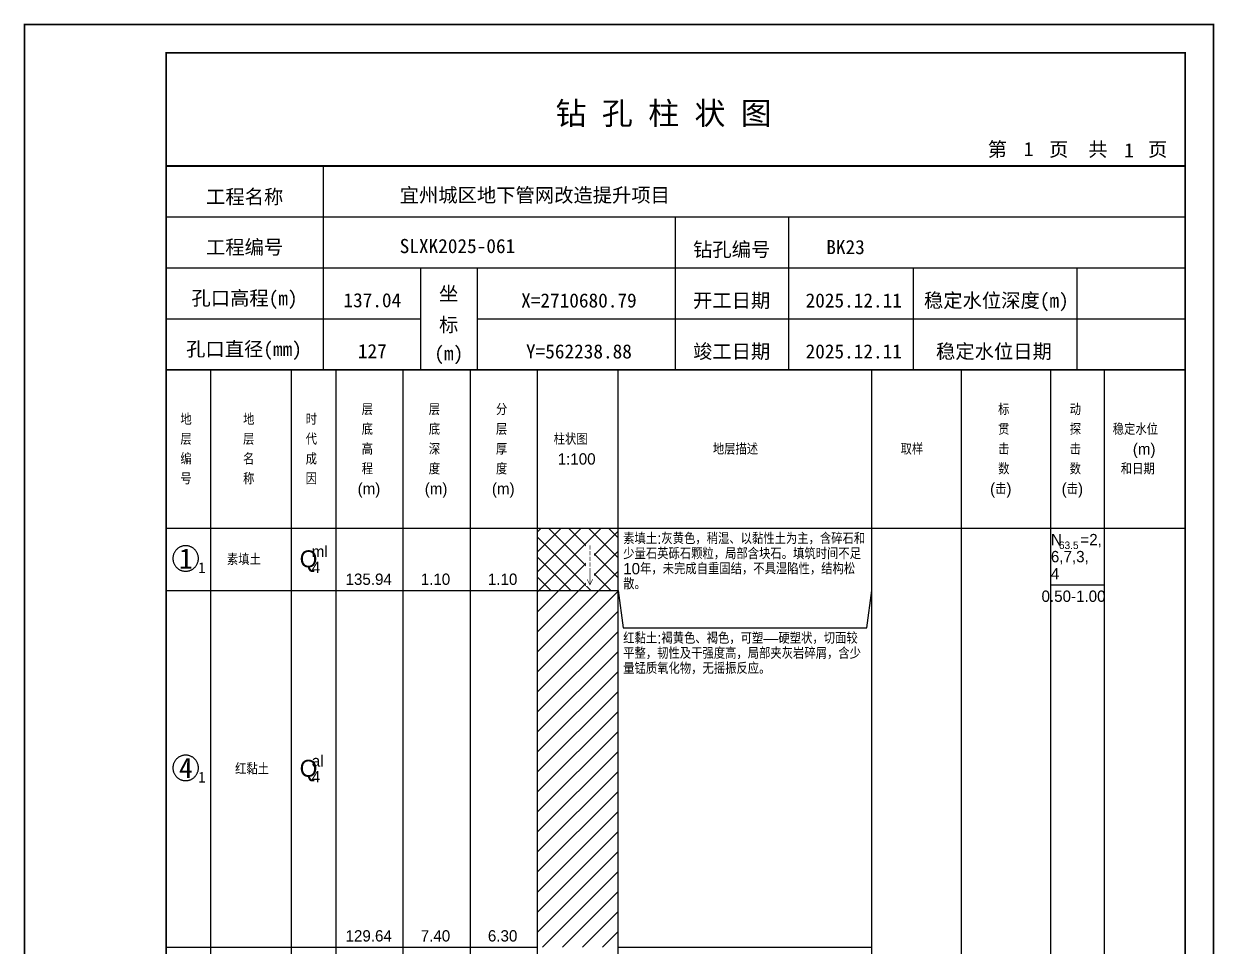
# Model space of a CAD drawing. Header units: millimetres. Extents: x 12489 to 89920, y 4630 to 4927.
# Drawn here: x 17329.3 to 17539.6, y 4763.7 to 4926.8 of the extents above; entities that cross this region are included whole.
import ezdxf
from ezdxf.enums import TextEntityAlignment as Align

# ---------------------------------------------------------------- set-up
doc = ezdxf.new("R2010")
doc.units = ezdxf.units.MM
doc.layers.add('ZZT_TC', color=7, linetype='Continuous')
doc.styles.add('成果图图块', font='', dxfattribs={"height": 2.5})
doc.styles.add('成果图模板', font='')
doc.styles.add('成果图模板标题', font='simhei.ttf')
doc.styles.add('成果图表体', font='Comfont.shx', dxfattribs={"height": 2, "bigfont": 'Hztxt12a.shx'})
doc.styles.get('成果图图块').set_extended_font_data('FangSong_GB2312')
doc.styles.get('成果图模板').set_extended_font_data('FangSong_GB2312')

# ---------------------------------------------------------------- blocks, each defined once
blk = doc.blocks.new('DCBH-1-1-950', base_point=(0.3, -0.11))
at = {"layer": 'ZZT_TC', "color": 7}
blk.add_polyline3d([(-0.19, 2.31, 0), (-0.3, 2.31, 0), (-0.41, 2.3, 0), (-0.52, 2.29, 0), (-0.63, 2.27, 0), (-0.73, 2.24, 0), (-0.84, 2.21, 0), (-0.95, 2.18, 0), (-1.05, 2.14, 0), (-1.15, 2.09, 0), (-1.25, 2.04, 0), (-1.35, 1.99, 0), (-1.44, 1.93, 0), (-1.53, 1.87, 0), (-1.62, 1.8, 0), (-1.7, 1.73, 0), (-1.78, 1.65, 0), (-1.86, 1.57, 0), (-1.93, 1.49, 0), (-2, 1.4, 0), (-2.06, 1.31, 0), (-2.12, 1.22, 0), (-2.17, 1.12, 0), (-2.22, 1.02, 0), (-2.27, 0.92, 0), (-2.31, 0.82, 0), (-2.34, 0.71, 0), (-2.37, 0.61, 0), (-2.4, 0.5, 0), (-2.41, 0.39, 0), (-2.43, 0.28, 0), (-2.44, 0.17, 0), (-2.44, 0.06, 0), (-2.44, -0.05, 0), (-2.43, -0.16, 0), (-2.41, -0.27, 0), (-2.4, -0.38, 0), (-2.37, -0.49, 0), (-2.34, -0.6, 0), (-2.31, -0.7, 0), (-2.27, -0.8, 0), (-2.22, -0.9, 0), (-2.17, -1, 0), (-2.12, -1.1, 0), (-2.06, -1.19, 0), (-2, -1.28, 0), (-1.93, -1.37, 0), (-1.86, -1.45, 0), (-1.78, -1.53, 0), (-1.7, -1.61, 0), (-1.62, -1.68, 0), (-1.53, -1.75, 0), (-1.44, -1.81, 0), (-1.35, -1.87, 0), (-1.25, -1.93, 0), (-1.15, -1.98, 0), (-1.05, -2.02, 0), (-0.95, -2.06, 0), (-0.84, -2.1, 0), (-0.73, -2.13, 0), (-0.63, -2.15, 0), (-0.52, -2.17, 0), (-0.41, -2.18, 0), (-0.3, -2.19, 0), (-0.19, -2.19, 0), (-0.08, -2.19, 0), (0.03, -2.18, 0), (0.14, -2.17, 0), (0.25, -2.15, 0), (0.36, -2.13, 0), (0.47, -2.1, 0), (0.57, -2.06, 0), (0.67, -2.02, 0), (0.77, -1.98, 0), (0.87, -1.93, 0), (0.97, -1.87, 0), (1.06, -1.81, 0), (1.15, -1.75, 0), (1.24, -1.68, 0), (1.32, -1.61, 0), (1.4, -1.53, 0), (1.48, -1.45, 0), (1.55, -1.37, 0), (1.62, -1.28, 0), (1.68, -1.19, 0), (1.74, -1.1, 0), (1.8, -1, 0), (1.85, -0.9, 0), (1.89, -0.8, 0), (1.93, -0.7, 0), (1.97, -0.6, 0), (2, -0.49, 0), (2.02, -0.38, 0), (2.04, -0.27, 0), (2.05, -0.16, 0), (2.06, -0.05, 0), (2.06, 0.06, 0), (2.06, 0.17, 0), (2.05, 0.28, 0), (2.04, 0.39, 0), (2.02, 0.5, 0), (2, 0.61, 0), (1.97, 0.71, 0), (1.93, 0.82, 0), (1.89, 0.92, 0), (1.85, 1.02, 0), (1.8, 1.12, 0), (1.74, 1.22, 0), (1.68, 1.31, 0), (1.62, 1.4, 0), (1.55, 1.49, 0), (1.48, 1.57, 0), (1.4, 1.65, 0), (1.32, 1.73, 0), (1.24, 1.8, 0), (1.15, 1.87, 0), (1.06, 1.93, 0), (0.97, 1.99, 0), (0.87, 2.04, 0), (0.77, 2.09, 0), (0.67, 2.14, 0), (0.57, 2.18, 0), (0.47, 2.21, 0), (0.36, 2.24, 0), (0.25, 2.27, 0), (0.14, 2.29, 0), (0.03, 2.3, 0), (-0.08, 2.31, 0), (-0.19, 2.31, 0)], dxfattribs=at)
at = {"style": '成果图图块'}
blk.add_text('1', height=3.57, dxfattribs=at).set_placement((-0.16, -1.74), align=Align.CENTER)
blk.add_text('1', height=1.91, dxfattribs=at).set_placement((2.03, -2.53))
blk = doc.blocks.new('DCBH-1-1-951', base_point=(0.3, -0.11))
at = {"layer": 'ZZT_TC', "color": 7}
blk.add_polyline3d([(-0.19, 2.31, 0), (-0.3, 2.31, 0), (-0.41, 2.3, 0), (-0.52, 2.29, 0), (-0.63, 2.27, 0), (-0.73, 2.24, 0), (-0.84, 2.21, 0), (-0.95, 2.18, 0), (-1.05, 2.14, 0), (-1.15, 2.09, 0), (-1.25, 2.04, 0), (-1.35, 1.99, 0), (-1.44, 1.93, 0), (-1.53, 1.87, 0), (-1.62, 1.8, 0), (-1.7, 1.73, 0), (-1.78, 1.65, 0), (-1.86, 1.57, 0), (-1.93, 1.49, 0), (-2, 1.4, 0), (-2.06, 1.31, 0), (-2.12, 1.22, 0), (-2.17, 1.12, 0), (-2.22, 1.02, 0), (-2.27, 0.92, 0), (-2.31, 0.82, 0), (-2.34, 0.71, 0), (-2.37, 0.61, 0), (-2.4, 0.5, 0), (-2.41, 0.39, 0), (-2.43, 0.28, 0), (-2.44, 0.17, 0), (-2.44, 0.06, 0), (-2.44, -0.05, 0), (-2.43, -0.16, 0), (-2.41, -0.27, 0), (-2.4, -0.38, 0), (-2.37, -0.49, 0), (-2.34, -0.6, 0), (-2.31, -0.7, 0), (-2.27, -0.8, 0), (-2.22, -0.9, 0), (-2.17, -1, 0), (-2.12, -1.1, 0), (-2.06, -1.19, 0), (-2, -1.28, 0), (-1.93, -1.37, 0), (-1.86, -1.45, 0), (-1.78, -1.53, 0), (-1.7, -1.61, 0), (-1.62, -1.68, 0), (-1.53, -1.75, 0), (-1.44, -1.81, 0), (-1.35, -1.87, 0), (-1.25, -1.93, 0), (-1.15, -1.98, 0), (-1.05, -2.02, 0), (-0.95, -2.06, 0), (-0.84, -2.1, 0), (-0.73, -2.13, 0), (-0.63, -2.15, 0), (-0.52, -2.17, 0), (-0.41, -2.18, 0), (-0.3, -2.19, 0), (-0.19, -2.19, 0), (-0.08, -2.19, 0), (0.03, -2.18, 0), (0.14, -2.17, 0), (0.25, -2.15, 0), (0.36, -2.13, 0), (0.47, -2.1, 0), (0.57, -2.06, 0), (0.67, -2.02, 0), (0.77, -1.98, 0), (0.87, -1.93, 0), (0.97, -1.87, 0), (1.06, -1.81, 0), (1.15, -1.75, 0), (1.24, -1.68, 0), (1.32, -1.61, 0), (1.4, -1.53, 0), (1.48, -1.45, 0), (1.55, -1.37, 0), (1.62, -1.28, 0), (1.68, -1.19, 0), (1.74, -1.1, 0), (1.8, -1, 0), (1.85, -0.9, 0), (1.89, -0.8, 0), (1.93, -0.7, 0), (1.97, -0.6, 0), (2, -0.49, 0), (2.02, -0.38, 0), (2.04, -0.27, 0), (2.05, -0.16, 0), (2.06, -0.05, 0), (2.06, 0.06, 0), (2.06, 0.17, 0), (2.05, 0.28, 0), (2.04, 0.39, 0), (2.02, 0.5, 0), (2, 0.61, 0), (1.97, 0.71, 0), (1.93, 0.82, 0), (1.89, 0.92, 0), (1.85, 1.02, 0), (1.8, 1.12, 0), (1.74, 1.22, 0), (1.68, 1.31, 0), (1.62, 1.4, 0), (1.55, 1.49, 0), (1.48, 1.57, 0), (1.4, 1.65, 0), (1.32, 1.73, 0), (1.24, 1.8, 0), (1.15, 1.87, 0), (1.06, 1.93, 0), (0.97, 1.99, 0), (0.87, 2.04, 0), (0.77, 2.09, 0), (0.67, 2.14, 0), (0.57, 2.18, 0), (0.47, 2.21, 0), (0.36, 2.24, 0), (0.25, 2.27, 0), (0.14, 2.29, 0), (0.03, 2.3, 0), (-0.08, 2.31, 0), (-0.19, 2.31, 0)], dxfattribs=at)
at = {"style": '成果图图块'}
blk.add_text('4', height=3.57, dxfattribs=at).set_placement((-0.16, -1.74), align=Align.CENTER)
blk.add_text('1', height=1.91, dxfattribs=at).set_placement((2.03, -2.53))
blk = doc.blocks.new('zztGLdt.dwg', base_point=(0.5, 0))
blk.add_wipeout([(-0.2, -0.2), (1.2, -0.2), (1.2, 3.2), (-0.2, 3.2)])
at = {"color": 7, "const_width": 0.1}
for points in [[(0.5, 3), (0.5, 0)], [(0, 1), (0.5, 0), (1, 1)]]:
    blk.add_lwpolyline(points, dxfattribs=at)
blk = doc.blocks.new('钻孔柱状图路桥昇龙制图梁世成校核莫家里.dwg23', base_point=(25, 236))
for p, q in [((52.82, 236), (52.82, 272)), ((25, 263), (205, 263)), ((115, 236), (115, 263)), ((135, 236), (135, 263)), ((25, 254), (205, 254)), ((70, 236), (70, 254)), ((80, 236), (80, 254)), ((157, 236), (157, 254)), ((185.95, 236), (185.95, 254)), ((25, 245), (70, 245)), ((80, 245), (205, 245))]:
    blk.add_line(p, q)
for points, const_width in [([(0, 0), (210, 0), (210, 297), (0, 297)], 0.25), ([(25, 5), (205, 5), (205, 292), (25, 292)], 0.3)]:
    blk.add_lwpolyline(points, close=True, dxfattribs=dict(const_width=const_width))
at = {"const_width": 0.3}
for points in [[(25, 272), (205, 272)], [(25, 236), (205, 236)]]:
    blk.add_lwpolyline(points, dxfattribs=at)
for s, height, style, p in [('钻 孔 柱 状 图', 4, '成果图模板标题', (93.8, 279.31)), ('第', 2.5, '成果图模板', (170.12, 273.7)), ('页', 2.5, '成果图模板', (180.96, 273.7)), ('共', 2.5, '成果图模板', (187.88, 273.7)), ('页', 2.5, '成果图模板', (198.44, 273.7)), ('工程名称', 2.5, '成果图模板', (32.07, 265.32)), ('宜州城区地下管网改造提升项目', 2.5, '成果图模板', (66.26, 265.61)), ('工程编号', 2.5, '成果图模板', (32.05, 256.41)), ('SLXK2025-061', 2.5, '成果图模板', (66.26, 256.61)), ('钻孔编号', 2.5, '成果图模板', (118.08, 256)), ('BK23', 2.5, '成果图模板', (141.61, 256.43)), ('孔口高程(m)', 2.5, '成果图模板', (29.48, 247.41)), ('坐', 2.5, '成果图模板', (73.21, 248.24)), ('开工日期', 2.5, '成果图模板', (118.08, 247)), ('稳定水位深度(m)', 2.5, '成果图模板', (158.86, 247)), ('标', 2.5, '成果图模板', (73.21, 242.7)), ('孔口直径(mm)', 2.5, '成果图模板', (28.54, 238.41)), ('(m) ', 2.5, '成果图模板', (72.38, 237.65)), ('竣工日期', 2.5, '成果图模板', (118.08, 238)), ('稳定水位日期', 2.5, '成果图模板', (160.99, 238))]:
    blk.add_text(s, height=height, dxfattribs=dict(style=style)).set_placement(p)
at = {"style": '成果图模板'}
for s, p in [('1', (177.35, 273.74)), ('1', (195.08, 273.53)), ('137.04', (61.43, 247.04)), ('X=2710680.79', (97.92, 247)), ('2025.12.11', (146.46, 247)), ('127', (61.43, 238.04)), ('Y=562238.88', (97.92, 238)), ('2025.12.11', (146.46, 238))]:
    blk.add_text(s, height=2.5, dxfattribs=at).set_placement(p, align=Align.CENTER)

msp = doc.modelspace()

# ---------------------------------------------------------------- hatches: boundary and pattern name
at = {"linetype": 'Continuous'}
h = msp.add_hatch(dxfattribs=at)
h.set_pattern_fill('GKSTT', scale=0.5, style=0, pattern_type=2)
h.set_pattern_definition([(45, (0, 0), (-1.76776695, 1.76776695), []), (135, (0, 0), (-1.76776695, -1.76776695), [])])
h.paths.add_polyline_path([(17420.06, 4826.71), (17434.29, 4826.71), (17434.29, 4837.71), (17420.06, 4837.71)])
h = msp.add_hatch(dxfattribs=at)
h.set_pattern_fill('GKNXT', scale=0.5, style=0, pattern_type=2)
h.set_pattern_definition([(45, (0, 0), (-1.76776695, 1.76776695), [])])
h.paths.add_polyline_path([(17420.06, 4763.71), (17434.29, 4763.71), (17434.29, 4826.71), (17420.06, 4826.71)])

# ---------------------------------------------------------------- linework, layer by layer
at = {"color": 0}
for p, q in [((17354.45, 4837.71), (17362.35, 4837.71)), ((17354.45, 4826.71), (17354.45, 4837.71)), ((17362.35, 4826.71), (17362.35, 4837.71)), ((17354.45, 4826.71), (17362.35, 4826.71)), ((17354.45, 4826.71), (17362.35, 4826.71)), ((17354.45, 4763.71), (17354.45, 4826.71)), ((17362.35, 4763.71), (17362.35, 4826.71)), ((17354.45, 4763.71), (17362.35, 4763.71))]:
    msp.add_line(p, q, dxfattribs=at)
for points in [[(17354.45, 4865.71), (17362.35, 4865.71)], [(17354.45, 4837.71), (17354.45, 4865.71)], [(17362.35, 4837.71), (17362.35, 4865.71)], [(17362.35, 4865.71), (17376.58, 4865.71)], [(17362.35, 4837.71), (17362.35, 4865.71)], [(17376.58, 4837.71), (17376.58, 4865.71)], [(17376.58, 4865.71), (17384.49, 4865.71)], [(17376.58, 4837.71), (17376.58, 4865.71)], [(17384.49, 4837.71), (17384.49, 4865.71)], [(17384.49, 4865.71), (17396.35, 4865.71)], [(17384.49, 4837.71), (17384.49, 4865.71)], [(17396.35, 4837.71), (17396.35, 4865.71)], [(17396.35, 4865.71), (17408.2, 4865.71)], [(17396.35, 4837.71), (17396.35, 4865.71)], [(17408.2, 4837.71), (17408.2, 4865.71)], [(17408.2, 4865.71), (17420.06, 4865.71)], [(17408.2, 4837.71), (17408.2, 4865.71)], [(17420.06, 4837.71), (17420.06, 4865.71)], [(17420.06, 4865.71), (17434.29, 4865.71)], [(17420.06, 4837.71), (17420.06, 4865.71)], [(17434.29, 4837.71), (17434.29, 4865.71)], [(17434.29, 4865.71), (17479.11, 4865.71)], [(17434.29, 4837.71), (17434.29, 4865.71)], [(17479.11, 4837.71), (17479.11, 4865.71)], [(17479.11, 4865.71), (17494.92, 4865.71)], [(17479.11, 4837.71), (17479.11, 4865.71)], [(17494.92, 4837.71), (17494.92, 4865.71)], [(17494.92, 4865.71), (17510.73, 4865.71)], [(17494.92, 4837.71), (17494.92, 4865.71)], [(17510.73, 4837.71), (17510.73, 4865.71)], [(17510.73, 4865.71), (17520.22, 4865.71)], [(17510.73, 4837.71), (17510.73, 4865.71)], [(17520.22, 4837.71), (17520.22, 4865.71)], [(17520.22, 4865.71), (17534.45, 4865.71)], [(17520.22, 4837.71), (17520.22, 4865.71)], [(17534.45, 4837.71), (17534.45, 4865.71)], [(17354.45, 4837.71), (17362.35, 4837.71)], [(17354.45, 4643.71), (17354.45, 4837.71)], [(17354.45, 4837.71), (17362.35, 4837.71)], [(17362.35, 4643.71), (17362.35, 4837.71)], [(17362.35, 4837.71), (17376.58, 4837.71)], [(17362.35, 4643.71), (17362.35, 4837.71)], [(17362.35, 4837.71), (17376.58, 4837.71)], [(17362.35, 4837.71), (17376.58, 4837.71)], [(17362.35, 4826.71), (17362.35, 4837.71)], [(17376.58, 4643.71), (17376.58, 4837.71)], [(17376.58, 4826.71), (17376.58, 4837.71)], [(17376.58, 4837.71), (17384.49, 4837.71)], [(17376.58, 4643.71), (17376.58, 4837.71)], [(17376.58, 4837.71), (17384.49, 4837.71)], [(17376.58, 4837.71), (17384.49, 4837.71)], [(17376.58, 4826.71), (17376.58, 4837.71)], [(17384.49, 4643.71), (17384.49, 4837.71)], [(17384.49, 4826.71), (17384.49, 4837.71)], [(17384.49, 4837.71), (17396.35, 4837.71)], [(17384.49, 4643.71), (17384.49, 4837.71)], [(17384.49, 4837.71), (17396.35, 4837.71)], [(17384.49, 4837.71), (17396.35, 4837.71)], [(17384.49, 4826.71), (17384.49, 4837.71)], [(17396.35, 4643.71), (17396.35, 4837.71)], [(17396.35, 4826.71), (17396.35, 4837.71)], [(17396.35, 4837.71), (17408.2, 4837.71)], [(17396.35, 4643.71), (17396.35, 4837.71)], [(17396.35, 4837.71), (17408.2, 4837.71)], [(17396.35, 4837.71), (17408.2, 4837.71)], [(17396.35, 4826.71), (17396.35, 4837.71)], [(17408.2, 4643.71), (17408.2, 4837.71)], [(17408.2, 4826.71), (17408.2, 4837.71)], [(17408.2, 4837.71), (17420.06, 4837.71)], [(17408.2, 4643.71), (17408.2, 4837.71)], [(17408.2, 4837.71), (17420.06, 4837.71)], [(17408.2, 4837.71), (17420.06, 4837.71)], [(17408.2, 4826.71), (17408.2, 4837.71)], [(17420.06, 4643.71), (17420.06, 4837.71)], [(17420.06, 4826.71), (17420.06, 4837.71)], [(17420.06, 4837.71), (17434.29, 4837.71)], [(17420.06, 4643.71), (17420.06, 4837.71)], [(17420.06, 4837.71), (17434.29, 4837.71)], [(17434.29, 4643.71), (17434.29, 4837.71)], [(17434.29, 4837.71), (17479.11, 4837.71)], [(17434.29, 4643.71), (17434.29, 4837.71)], [(17434.29, 4837.71), (17479.11, 4837.71)], [(17434.29, 4826.71), (17434.29, 4837.71)], [(17479.11, 4643.71), (17479.11, 4837.71)], [(17479.11, 4826.71), (17479.11, 4837.71)], [(17479.11, 4837.71), (17494.92, 4837.71)], [(17479.11, 4643.71), (17479.11, 4837.71)], [(17479.11, 4837.71), (17494.92, 4837.71)], [(17494.92, 4643.71), (17494.92, 4837.71)], [(17494.92, 4837.71), (17510.73, 4837.71)], [(17494.92, 4643.71), (17494.92, 4837.71)], [(17494.92, 4837.71), (17510.73, 4837.71)], [(17510.73, 4643.71), (17510.73, 4837.71)], [(17510.73, 4837.71), (17520.22, 4837.71)], [(17510.73, 4643.71), (17510.73, 4837.71)], [(17510.73, 4837.71), (17520.22, 4837.71)], [(17510.73, 4837.71), (17520.22, 4837.71)], [(17510.73, 4827.71), (17510.73, 4837.71)], [(17520.22, 4643.71), (17520.22, 4837.71)], [(17520.22, 4827.71), (17520.22, 4837.71)], [(17520.22, 4837.71), (17534.45, 4837.71)], [(17520.22, 4643.71), (17520.22, 4837.71)], [(17520.22, 4837.71), (17534.45, 4837.71)], [(17534.45, 4643.71), (17534.45, 4837.71)], [(17510.73, 4827.71), (17520.22, 4827.71)], [(17362.35, 4826.71), (17376.58, 4826.71)], [(17362.35, 4826.71), (17376.58, 4826.71)], [(17362.35, 4763.71), (17362.35, 4826.71)], [(17376.58, 4763.71), (17376.58, 4826.71)], [(17376.58, 4826.71), (17384.49, 4826.71)], [(17376.58, 4826.71), (17384.49, 4826.71)], [(17376.58, 4763.71), (17376.58, 4826.71)], [(17384.49, 4763.71), (17384.49, 4826.71)], [(17384.49, 4826.71), (17396.35, 4826.71)], [(17384.49, 4826.71), (17396.35, 4826.71)], [(17384.49, 4763.71), (17384.49, 4826.71)], [(17396.35, 4763.71), (17396.35, 4826.71)], [(17396.35, 4826.71), (17408.2, 4826.71)], [(17396.35, 4826.71), (17408.2, 4826.71)], [(17396.35, 4763.71), (17396.35, 4826.71)], [(17408.2, 4763.71), (17408.2, 4826.71)], [(17408.2, 4826.71), (17420.06, 4826.71)], [(17408.2, 4826.71), (17420.06, 4826.71)], [(17408.2, 4763.71), (17408.2, 4826.71)], [(17420.06, 4763.71), (17420.06, 4826.71)], [(17434.29, 4826.71), (17435.19, 4820.11)], [(17434.29, 4763.71), (17434.29, 4826.71)], [(17478.22, 4820.11), (17479.11, 4826.71)], [(17479.11, 4763.71), (17479.11, 4826.71)], [(17435.19, 4820.11), (17478.22, 4820.11)], [(17362.35, 4763.71), (17376.58, 4763.71)], [(17376.58, 4763.71), (17384.49, 4763.71)], [(17384.49, 4763.71), (17396.35, 4763.71)], [(17396.35, 4763.71), (17408.2, 4763.71)], [(17408.2, 4763.71), (17420.06, 4763.71)], [(17434.29, 4763.71), (17479.11, 4763.71)]]:
    msp.add_lwpolyline(points, dxfattribs=at)
at = {"color": 7, "flags": 128}
msp.add_lwpolyline([(17420.06, 4826.71), (17434.29, 4826.71)], dxfattribs=at)

# ---------------------------------------------------------------- block references
for name, p in [('DCBH-1-1-950', (17358.4, 4832.21)), ('DCBH-1-1-951', (17358.4, 4795.21))]:
    msp.add_blockref(name, p)

# ---------------------------------------------------------------- texts
at = {"color": 0, "style": '成果图表体'}
for s, height, p in [('层', 2, (17389, 4857.71)), ('层', 2, (17400.85, 4857.71)), ('分', 2, (17412.71, 4857.71)), ('标', 2, (17501.41, 4857.71)), ('动', 2, (17514.05, 4857.71)), ('地', 2, (17356.98, 4855.96)), ('地', 2, (17368.05, 4855.96)), ('时', 2, (17379.11, 4855.96)), ('底', 2, (17389, 4854.21)), ('底', 2, (17400.85, 4854.21)), ('层', 2, (17412.71, 4854.21)), ('贯', 2, (17501.41, 4854.21)), ('探', 2, (17514.05, 4854.21)), ('稳定水位', 2, (17521.65, 4854.21)), ('层', 2, (17356.98, 4852.46)), ('层', 2, (17368.05, 4852.46)), ('代', 2, (17379.11, 4852.46)), ('高', 2, (17389, 4850.71)), ('深', 2, (17400.85, 4850.71)), ('厚', 2, (17412.71, 4850.71)), ('柱状图', 2, (17422.91, 4852.46)), ('地层描述', 2, (17451.02, 4850.71)), ('取样', 2, (17484.18, 4850.71)), ('击', 2, (17501.41, 4850.71)), ('击', 2, (17514.05, 4850.71)), ('(m)', 2, (17525.2, 4850.71)), ('编', 2, (17356.98, 4848.96)), ('名', 2, (17368.05, 4848.96)), ('成', 2, (17379.11, 4848.96)), ('1:100', 2, (17423.62, 4848.96)), ('程', 2, (17389, 4847.21)), ('度', 2, (17400.85, 4847.21)), ('度', 2, (17412.71, 4847.21)), ('数', 2, (17501.41, 4847.21)), ('数', 2, (17514.05, 4847.21)), ('和日期', 2, (17523.07, 4847.21)), ('号', 2, (17356.98, 4845.46)), ('称', 2, (17368.05, 4845.46)), ('因', 2, (17379.11, 4845.46)), ('(m)', 2, (17388.28, 4843.71)), ('(m)', 2, (17400.14, 4843.71)), ('(m)', 2, (17412, 4843.71)), ('(击)', 2, (17499.99, 4843.71)), ('(击)', 2, (17512.63, 4843.71)), ('N', 2, (17510.73, 4834.71)), ('=2,', 2, (17515.94, 4834.71)), ('Q', 3, (17378.05, 4830.81)), ('ml', 2, (17380.18, 4832.61)), ('6,7,3,', 2, (17510.73, 4831.71)), ('63.5', 1.333, (17512.15, 4834.04)), ('素填土', 2, (17365.2, 4831.21)), ('4', 2, (17380.18, 4829.81)), ('135.94', 2, (17386.15, 4827.71)), ('1.10', 2, (17399.43, 4827.71)), ('1.10', 2, (17411.29, 4827.71)), ('4', 2, (17510.73, 4828.71)), ('0.50-1.00', 2, (17509.08, 4824.71)), ('红黏土', 2, (17366.63, 4794.21)), ('Q', 3, (17378.05, 4793.81)), ('al', 2, (17380.18, 4795.61)), ('4', 2, (17380.18, 4792.81)), ('129.64', 2, (17386.15, 4764.71)), ('7.40', 2, (17399.43, 4764.71)), ('6.30', 2, (17411.29, 4764.71))]:
    msp.add_text(s, height=height, dxfattribs=at).set_placement(p)
at = {"color": 0, "char_height": 2, "width": 43.0292, "attachment_point": 1, "line_spacing_factor": 0.8, "style": '成果图表体'}
for s, insert in [('素填土:灰黄色，稍湿、以黏性土为主，含碎石和少量石英砾石颗粒，局部含块石。填筑时间不足10年，未完成自重固结，不具湿陷性，结构松散。', (17435.19, 4836.91)), ('红黏土:褐黄色、褐色，可塑—硬塑状，切面较平整，韧性及干强度高，局部夹灰岩碎屑，含少量锰质氧化物，无摇振反应。', (17435.19, 4819.31))]:
    msp.add_mtext(s, dxfattribs=dict(at, insert=insert))

# ---------------------------------------------------------------- next in the draw order: block references
msp.add_blockref('zztGLdt.dwg', (17429.31, 4831.71))

# ---------------------------------------------------------------- next in the draw order: block references
msp.add_blockref('zztGLdt.dwg', (17429.31, 4830.71))

# ---------------------------------------------------------------- next in the draw order: block references
msp.add_blockref('zztGLdt.dwg', (17429.31, 4829.71))

# ---------------------------------------------------------------- next in the draw order: block references
msp.add_blockref('zztGLdt.dwg', (17429.31, 4828.71))

# ---------------------------------------------------------------- next in the draw order: block references
msp.add_blockref('zztGLdt.dwg', (17429.31, 4827.71))

# ---------------------------------------------------------------- next in the draw order: block references
msp.add_blockref('钻孔柱状图路桥昇龙制图梁世成校核莫家里.dwg23', (17354.45, 4865.71))

doc.saveas('drawing.dxf')
